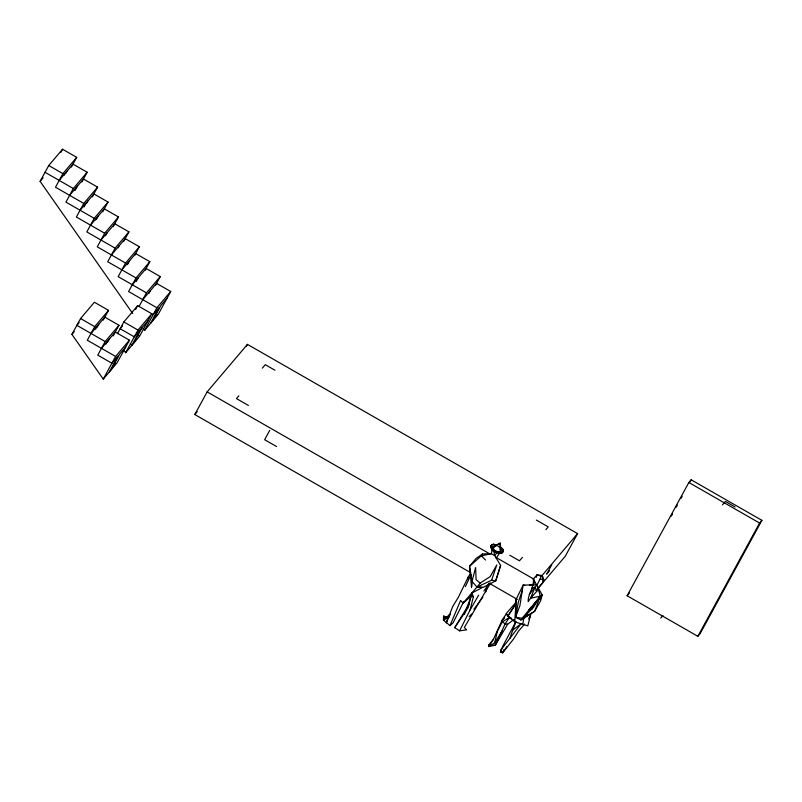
<?xml version="1.0" encoding="UTF-8"?>
<svg xmlns="http://www.w3.org/2000/svg" width="802" height="802" viewBox="0 0 802 802"><rect width="100%" height="100%" fill="white"/><g stroke="black" fill="none" stroke-linecap="round" stroke-linejoin="round"><path stroke-width="1.2" d="M535.906 590.703L543.024 582.372L542.673 576.618L541.761 575.485L537.109 574.894L533.3 578.914C534.623 587.074 527.796 593.48 528.177 601.64L532.528 595.415M500.919 551.265L500.107 547.696L500.258 543.104L492.849 546.573L493.07 548.578L495.335 550.814L497.701 551.736L500.919 551.265L500.258 543.104L497.461 545.039M530.924 613.45L527.806 625.891L514.784 621.861L516.117 599.375L523.115 585.109L537.139 584.828L541.761 575.485L543.826 579.846L543.024 582.372M533.3 578.914L542.142 594.924L540.598 600.909L534.643 611.304L520.889 619.846L515.536 617.259L516.117 599.375M493.2 546.894L491.215 553.731L481.31 555.856L469.531 566.332L472.017 581.31L476.969 587.074L483.335 587.295L495.716 580.859L500.628 565.42L494.714 555.616L491.215 553.731L482.503 553.951L476.057 558.453L469.531 566.332L471.526 587.064L471.817 580.889M471.526 587.064L472.017 581.31L475.606 567.565L476.097 579.676L480.127 583.084L490.243 576.578L496.779 564.929L491.596 580.247L476.969 587.074L463.035 603.124L460.579 600.447L449.992 625.59L443.446 620.126L443.566 616.116L447.727 617.169M468.027 579.345L468.238 577.039L470.253 573.951M524.608 624.046L518.563 631.084L513.45 639.174L502.674 652.768L500.468 652.327L500.729 650.181L521.19 623.665L512.789 630.041L509.821 638.542M527.927 614.563L523.756 618.512L515.536 617.259L519.896 605.711L523.115 585.109L524.809 585.37M522.703 624.578L523.756 618.512M447.706 617.971L443.446 620.126L449.22 614.913L448.769 617.44L450.343 614.142M490.513 583.074L464.358 627.455L466.604 629.851L459.566 630.823L454.694 627.665L468.198 607.515L471.817 593.019L482.483 587.445L476.969 587.074L480.127 583.084M515.536 617.259L518.403 601.851L522.313 590.462M533.861 581.821L533.27 584.758L529.651 585.019M493.41 639.374L488.659 646.552L495.355 645.189L505.13 623.836L509.37 617.54L506.423 613.65L502.102 620.197L493.41 639.374L488.588 645.219L488.659 646.552L494.684 642.813L497.4 631.304L502.273 621.861L509.37 617.54L511.656 618.522M459.566 630.823L470.122 609.911L473.37 596.718L471.817 593.019M534.192 581.049L533.27 584.758L534.553 581.47M485.842 591.846L486.724 588.508M500.628 565.42L495.716 580.859L491.596 580.247M530.503 598.242L536.799 591.295L537.931 587.876L540.347 596.157L534.643 611.304L520.889 619.846L540.347 596.157L530.503 598.242L535.064 587.164L537.139 584.828M464.398 614.372L471.295 595.926L473.37 596.718M481.711 556.207L482.503 553.951M449.22 614.913L446.293 622.953L452.839 606.242L458.132 597.68L468.238 577.039M500.468 652.327L502.664 646.392L515.475 622.472M512.789 630.041L516.057 621.44M536.257 577.089L537.109 574.894L542.673 576.618M500.729 650.181L502.674 652.768L503.997 649.5M531.726 609.319L534.603 603.174M465.35 586.603L471.165 574.453M540.027 599.345L542.142 594.924M463.787 601.48L453.12 622.773L449.992 625.59M536.087 576.879L537.109 574.894M132.711 313.532L40.1 181.372L48.742 165.513L62.556 149.232L76.711 157.342L71.418 167.047M60.832 152.4L62.556 149.232M76.711 157.342L62.897 173.623L55.488 187.217L83.779 203.437L97.593 187.147L83.448 179.036L69.634 195.327M64.22 175.187L65.273 173.242M65.854 173.252L66.917 171.307M59.188 180.42L73.002 164.129L87.147 172.24L73.343 188.53L65.924 202.124L94.225 218.345L108.039 202.054L93.894 193.944L80.08 210.234M74.666 190.094L75.719 188.149M75.248 190.094L77.363 186.214M81.864 181.954L87.147 172.24M83.779 203.437L76.37 217.021L104.671 233.242L118.485 216.961L104.34 208.851L90.526 225.131M84.05 206.936L86.165 203.056M86.746 203.056L87.809 201.122M92.3 196.861L97.593 187.147M94.225 218.345L86.816 231.928L115.117 248.149L128.932 231.868L114.786 223.758L100.972 240.039M95.548 219.898L96.611 217.964M96.661 218.936L98.255 216.029M102.746 211.758L108.039 202.054M104.671 233.242L97.263 246.836L125.563 263.056L139.378 246.765L125.222 238.655L111.418 254.946M105.463 235.778L107.057 232.861M113.192 226.665L118.485 216.961M115.117 248.149L107.709 261.743L136.009 277.963L149.824 261.673L135.668 253.562L121.854 269.853M118.084 247.778L119.137 245.833M101.453 348.339L115.267 332.058L129.423 340.168L117.072 362.815L103.257 379.105L71.919 334.384L80.571 318.534L94.385 302.244L108.531 310.354L103.237 320.068M123.638 241.572L128.932 231.868M125.563 263.056L118.155 276.64L146.455 292.86L160.27 276.58L146.114 268.469L132.3 284.75M126.886 264.62L127.949 262.675M127.468 264.62L129.583 260.74M108.531 310.354L94.716 326.645L87.308 340.228L115.608 356.449L129.423 340.168M134.616 255.507L139.378 246.765M95.508 329.171L97.102 326.264M97.152 327.236L98.736 324.329M136.009 277.963L128.601 291.547L156.901 307.767L170.716 291.487L156.56 283.377L142.746 299.657M136.27 281.462L138.385 277.582M91.017 333.442L104.821 317.151L118.977 325.261L105.162 341.552L97.754 355.136L111.899 363.246L117.984 356.068L109.343 371.927M145.062 270.414L149.824 261.673M105.954 344.078L107.538 341.171M107.598 342.143L109.182 339.236M113.152 335.938L118.977 325.261M117.503 333.582L123.839 321.953L137.653 305.662L153.192 314.564L159.277 307.387L150.636 323.246M135.538 309.552L137.653 305.662M139.047 306.454L146.455 292.86M148.891 293.462L150.475 290.545M103.257 379.105L115.608 356.449M155.508 285.312L160.27 276.58M117.714 357.121L112.631 366.434L115.548 362.995M110.987 369.993L119.628 354.133L125.713 346.965M125.643 352.71L137.994 330.063L151.809 313.772L139.458 336.429L125.643 352.71L123.558 349.732M140.37 329.682L131.728 345.532L130.335 343.547M133.373 343.597L142.014 327.747M143.157 328.429L144.55 330.424L156.901 307.767M158.996 308.439L153.924 317.742L156.831 314.314M152.28 321.311L160.921 305.452L167.006 298.284M170.716 291.487L158.365 314.133L144.55 330.424M470.654 572.638L194.796 414.534L207.147 391.877L247.437 344.379L577.59 533.611L565.25 556.267L537.851 588.568M246.264 346.534L247.437 344.379M269.723 430.393L264.65 439.697L276.57 446.534M551.746 564.808L546.673 574.122L549.581 570.683M627.104 595.756L688.848 482.503L691.154 479.786L761.9 520.338L700.156 633.59L697.85 636.307L627.104 595.756L629.41 593.039M671.374 516.077L672.567 513.871M676.166 507.275L677.359 505.08M680.958 498.483L682.161 496.288M689.951 481.992L691.154 479.786M697.85 636.307L759.594 523.054L761.9 520.338M469.04 604.197L454.694 627.665M470.122 609.911L478.644 595.174M513.942 619.505L507.666 624.207L495.355 645.189L493.1 645.199M528.668 618.984L530.573 615.786L529.25 617.62M494.684 642.813L502.222 630.923M516.067 603.575L507.766 616.227L509.37 617.54M515.957 603.665L507.766 616.227L514.784 621.861M530.854 607.244L528.919 610.202L533.009 606.452L540.347 596.157L533.21 607.766L520.889 619.846M483.907 591.074L489.25 583.234M502.674 652.768L506.884 646.643M496.187 558.062L500.628 551.616L500.017 548.969M500.628 551.616L499.425 552.538L497.15 552.307L494.714 555.616L493.651 550.623L492.528 549.36M473.872 609.249L482.844 597.209M496.428 544.899L493.36 544.157L491.847 544.819L490.684 546.332L492.027 550.102L496.679 552.839L501.581 553.37L503.365 551.565L503.315 549.811L501.29 547.525L500.237 547.185L503.315 549.811L503.215 551.335L501.581 553.37M529.29 594.412L535.064 587.164L536.799 591.295M40.1 181.372L43.168 177.753M79.147 322.635L76.862 325.331L105.162 341.552M71.919 334.384L74.225 331.677M122.415 326.053L120.14 328.75L134.285 336.86L148.099 320.569M194.796 414.534L197.212 411.677M238.856 395.817L236.49 398.614L248.409 405.441M262.354 368.118L265.262 364.679L274.956 370.233M522.393 557.38L519.475 560.809L509.781 555.255M545.891 529.671L548.257 526.884L536.327 520.047M541.34 576.367L577.59 533.611M722.462 504.859L725.379 501.42L735.063 506.974M660.718 618.101L662.903 615.535M510.854 617.861L507.766 616.227L506.172 613.6L516.257 602.001M493.07 548.578L496.308 544.929L500.107 547.696M469.19 616.538L471.706 613.991M491.847 544.819L490.684 546.332L492.027 550.102M502.102 620.197L504.648 617.941M463.035 603.124L471.295 595.926M493.36 544.157L491.085 545.54L491.566 548.698L494.453 551.425L499.435 553.34M492.849 546.573L496.518 545.691M488.588 645.219L490.844 644.156M531.856 588.157L535.064 587.164M507.666 624.207L505.13 623.836L502.273 621.861M540.157 578.864L543.826 579.846M493.651 550.623L497.15 552.307M688.848 482.503L759.594 523.054M48.742 165.513L62.897 173.623M45.042 172.31L73.343 188.53M123.839 321.953L137.994 330.063M80.571 318.534L94.716 326.645M207.147 391.877L489.521 553.731M496.037 557.46L534.052 579.244M489.12 583.224L517.35 599.405M445.28 617.55L443.566 616.116L444.849 618.011M481.31 555.856L485.541 560.027M501.29 547.525L503.365 551.565M138.064 334.434L139.458 336.429"/></g></svg>
